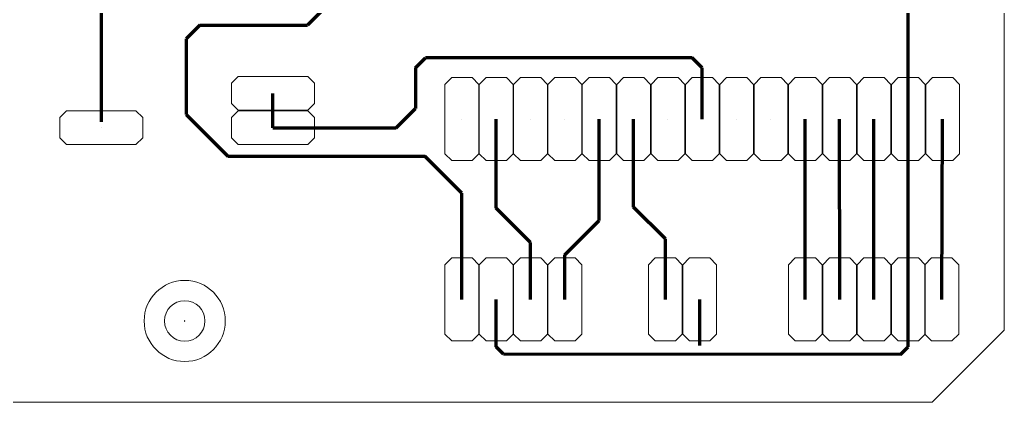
# Model space of a CAD drawing. Header units: millimetres. Extents: x 10 to 148, y -145 to 146.
# Drawn here: x 73 to 145.8, y 66.7 to 95 of the extents above; entities that cross this region are included whole.
import ezdxf

# ---------------------------------------------------------------- set-up
doc = ezdxf.new("R2010")
doc.units = ezdxf.units.MM
doc.header["$MEASUREMENT"] = 0
doc.layers.add('Layer 1', color=7, linetype='Continuous')

msp = doc.modelspace()

# ---------------------------------------------------------------- linework, layer by layer
at = {"layer": 'Layer 1', "lineweight": 18}
for major_axis in [(0, 3), (0, 1.5)]:
    msp.add_ellipse((85.2149, 72.7251), major_axis=major_axis, ratio=1, dxfattribs=at)
at = {"layer": 'Layer 1', "color": 6, "lineweight": 120}
for points in [[(79.0562, 109.8772), (79.0562, 109.8772), (79.0444, 87.4638), (79.0444, 87.4638)], [(138.7338, 70.8132), (138.7338, 70.8132), (138.7323, 107.2888), (138.7323, 107.2888)], [(96.9348, 97.271), (96.9348, 97.271), (94.3001, 94.6122), (94.3001, 94.6122)], [(86.3372, 94.6123), (86.3372, 94.6123), (85.3242, 93.5993), (85.3242, 93.5993)], [(86.3372, 94.6123), (86.3372, 94.6123), (94.3001, 94.6122), (94.3001, 94.6122)], [(85.3242, 93.5993), (85.3242, 93.5993), (85.3242, 87.9849), (85.3242, 87.9849)], [(102.2833, 91.456), (102.2833, 91.456), (103.0272, 92.2), (103.0272, 92.2)], [(122.7511, 92.1996), (122.7511, 92.1996), (103.0272, 92.2), (103.0272, 92.2)], [(123.495, 91.4555), (123.495, 91.4555), (122.7511, 92.1996), (122.7511, 92.1996)], [(102.2833, 91.456), (102.2833, 91.456), (102.2832, 88.4498), (102.2832, 88.4498)], [(123.4941, 87.6592), (123.4941, 87.6592), (123.4946, 91.4559), (123.4946, 91.4559)], [(91.7434, 87.0193), (91.7434, 87.0193), (91.7442, 89.5593), (91.7442, 89.5593)], [(100.8519, 87.0192), (100.8519, 87.0192), (102.2832, 88.4498), (102.2832, 88.4498)], [(85.3242, 87.9849), (85.3242, 87.9849), (88.3938, 84.9154), (88.3938, 84.9154)], [(108.2515, 81.079), (108.2515, 81.079), (108.2523, 87.6592), (108.2523, 87.6592)], [(115.8716, 80.1598), (115.8716, 80.1598), (115.8741, 87.6592), (115.8741, 87.6592)], [(118.4147, 81.1523), (118.4147, 81.1523), (118.4123, 87.6592), (118.4123, 87.6592)], [(131.1123, 74.3193), (131.1123, 74.3193), (131.1141, 87.6592), (131.1141, 87.6592)], [(133.6606, 74.321), (133.6606, 74.321), (133.6541, 87.6592), (133.6541, 87.6592)], [(136.1923, 74.3193), (136.1923, 74.3193), (136.1941, 87.6592), (136.1941, 87.6592)], [(141.2094, 74.3193), (141.2094, 74.3193), (141.2723, 87.6592), (141.2723, 87.6592)], [(91.7434, 87.0193), (91.7434, 87.0193), (100.8519, 87.0192), (100.8519, 87.0192)], [(88.3938, 84.9154), (88.3938, 84.9154), (102.9747, 84.9198), (102.9747, 84.9198)], [(105.7131, 82.1817), (105.7131, 82.1817), (102.9747, 84.9198), (102.9747, 84.9198)], [(105.7123, 74.3193), (105.7123, 74.3193), (105.7131, 82.1817), (105.7131, 82.1817)], [(110.7935, 78.5383), (110.7935, 78.5383), (108.2515, 81.079), (108.2515, 81.079)], [(120.7673, 78.8029), (120.7673, 78.8029), (118.4147, 81.1523), (118.4147, 81.1523)], [(113.3336, 77.6234), (113.3336, 77.6234), (115.8716, 80.1598), (115.8716, 80.1598)], [(120.766, 74.3193), (120.766, 74.3193), (120.7673, 78.8029), (120.7673, 78.8029)], [(110.7941, 74.3193), (110.7941, 74.3193), (110.7935, 78.5383), (110.7935, 78.5383)], [(113.3323, 74.3193), (113.3323, 74.3193), (113.3336, 77.6234), (113.3336, 77.6234)], [(108.2526, 70.8055), (108.2526, 70.8055), (108.2523, 74.3193), (108.2523, 74.3193)], [(123.3073, 70.9173), (123.3073, 70.9173), (123.306, 74.3193), (123.306, 74.3193)], [(108.7855, 70.2726), (108.7855, 70.2726), (108.2526, 70.8055), (108.2526, 70.8055)], [(138.1625, 70.2419), (138.1625, 70.2419), (138.7338, 70.8132), (138.7338, 70.8132)], [(138.1625, 70.2419), (138.1625, 70.2419), (108.7855, 70.2726), (108.7855, 70.2726)]]:
    msp.add_open_spline(points, degree=3, dxfattribs=at)
at = {"layer": 'Layer 1', "lineweight": 18}
for points in [[(145.8334, 97.8465), (145.8334, 97.8465), (145.8334, 72.0551), (145.8334, 72.0551)], [(140.4882, 66.7099), (140.4882, 66.7099), (145.8334, 72.0551), (145.8334, 72.0551)], [(35.6098, 66.7099), (35.6098, 66.7099), (140.4882, 66.7099), (140.4882, 66.7099)]]:
    msp.add_open_spline(points, degree=3, dxfattribs=at)
at = {"layer": 'Layer 1', "lineweight": 9}
for points in [[(94.3124, 88.3093), (94.3124, 88.3093), (89.176, 88.3093), (89.176, 88.3093), (89.176, 88.3093), (88.676, 88.8093), (88.676, 88.8093), (88.676, 88.8093), (88.676, 90.3093), (88.676, 90.3093), (88.676, 90.3093), (89.176, 90.8093), (89.176, 90.8093), (89.176, 90.8093), (94.3124, 90.8093), (94.3124, 90.8093), (94.3124, 90.8093), (94.8124, 90.3093), (94.8124, 90.3093), (94.8124, 90.3093), (94.8124, 88.8093), (94.8124, 88.8093), (94.8124, 88.8093), (94.3124, 88.3093), (94.3124, 88.3093)], [(104.4641, 85.091), (104.4641, 85.091), (104.4641, 90.2274), (104.4641, 90.2274), (104.4641, 90.2274), (104.9641, 90.7274), (104.9641, 90.7274), (104.9641, 90.7274), (106.4641, 90.7274), (106.4641, 90.7274), (106.4641, 90.7274), (106.9641, 90.2274), (106.9641, 90.2274), (106.9641, 90.2274), (106.9641, 85.091), (106.9641, 85.091), (106.9641, 85.091), (106.4641, 84.591), (106.4641, 84.591), (106.4641, 84.591), (104.9641, 84.591), (104.9641, 84.591), (104.9641, 84.591), (104.4641, 85.091), (104.4641, 85.091)], [(107.0041, 85.091), (107.0041, 85.091), (107.0041, 90.2274), (107.0041, 90.2274), (107.0041, 90.2274), (107.5041, 90.7274), (107.5041, 90.7274), (107.5041, 90.7274), (109.0041, 90.7274), (109.0041, 90.7274), (109.0041, 90.7274), (109.5041, 90.2274), (109.5041, 90.2274), (109.5041, 90.2274), (109.5041, 85.091), (109.5041, 85.091), (109.5041, 85.091), (109.0041, 84.591), (109.0041, 84.591), (109.0041, 84.591), (107.5041, 84.591), (107.5041, 84.591), (107.5041, 84.591), (107.0041, 85.091), (107.0041, 85.091)], [(109.5441, 85.091), (109.5441, 85.091), (109.5441, 90.2274), (109.5441, 90.2274), (109.5441, 90.2274), (110.0441, 90.7274), (110.0441, 90.7274), (110.0441, 90.7274), (111.5441, 90.7274), (111.5441, 90.7274), (111.5441, 90.7274), (112.0441, 90.2274), (112.0441, 90.2274), (112.0441, 90.2274), (112.0441, 85.091), (112.0441, 85.091), (112.0441, 85.091), (111.5441, 84.591), (111.5441, 84.591), (111.5441, 84.591), (110.0441, 84.591), (110.0441, 84.591), (110.0441, 84.591), (109.5441, 85.091), (109.5441, 85.091)], [(112.0841, 85.091), (112.0841, 85.091), (112.0841, 90.2274), (112.0841, 90.2274), (112.0841, 90.2274), (112.5841, 90.7274), (112.5841, 90.7274), (112.5841, 90.7274), (114.0841, 90.7274), (114.0841, 90.7274), (114.0841, 90.7274), (114.5841, 90.2274), (114.5841, 90.2274), (114.5841, 90.2274), (114.5841, 85.091), (114.5841, 85.091), (114.5841, 85.091), (114.0841, 84.591), (114.0841, 84.591), (114.0841, 84.591), (112.5841, 84.591), (112.5841, 84.591), (112.5841, 84.591), (112.0841, 85.091), (112.0841, 85.091)], [(114.6241, 85.091), (114.6241, 85.091), (114.6241, 90.2274), (114.6241, 90.2274), (114.6241, 90.2274), (115.1241, 90.7274), (115.1241, 90.7274), (115.1241, 90.7274), (116.6241, 90.7274), (116.6241, 90.7274), (116.6241, 90.7274), (117.1241, 90.2274), (117.1241, 90.2274), (117.1241, 90.2274), (117.1241, 85.091), (117.1241, 85.091), (117.1241, 85.091), (116.6241, 84.591), (116.6241, 84.591), (116.6241, 84.591), (115.1241, 84.591), (115.1241, 84.591), (115.1241, 84.591), (114.6241, 85.091), (114.6241, 85.091)], [(117.1641, 85.091), (117.1641, 85.091), (117.1641, 90.2274), (117.1641, 90.2274), (117.1641, 90.2274), (117.6641, 90.7274), (117.6641, 90.7274), (117.6641, 90.7274), (119.1641, 90.7274), (119.1641, 90.7274), (119.1641, 90.7274), (119.6641, 90.2274), (119.6641, 90.2274), (119.6641, 90.2274), (119.6641, 85.091), (119.6641, 85.091), (119.6641, 85.091), (119.1641, 84.591), (119.1641, 84.591), (119.1641, 84.591), (117.6641, 84.591), (117.6641, 84.591), (117.6641, 84.591), (117.1641, 85.091), (117.1641, 85.091)], [(119.7041, 85.091), (119.7041, 85.091), (119.7041, 90.2274), (119.7041, 90.2274), (119.7041, 90.2274), (120.2041, 90.7274), (120.2041, 90.7274), (120.2041, 90.7274), (121.7041, 90.7274), (121.7041, 90.7274), (121.7041, 90.7274), (122.2041, 90.2274), (122.2041, 90.2274), (122.2041, 90.2274), (122.2041, 85.091), (122.2041, 85.091), (122.2041, 85.091), (121.7041, 84.591), (121.7041, 84.591), (121.7041, 84.591), (120.2041, 84.591), (120.2041, 84.591), (120.2041, 84.591), (119.7041, 85.091), (119.7041, 85.091)], [(122.2441, 85.091), (122.2441, 85.091), (122.2441, 90.2274), (122.2441, 90.2274), (122.2441, 90.2274), (122.7441, 90.7274), (122.7441, 90.7274), (122.7441, 90.7274), (124.2441, 90.7274), (124.2441, 90.7274), (124.2441, 90.7274), (124.7441, 90.2274), (124.7441, 90.2274), (124.7441, 90.2274), (124.7441, 85.091), (124.7441, 85.091), (124.7441, 85.091), (124.2441, 84.591), (124.2441, 84.591), (124.2441, 84.591), (122.7441, 84.591), (122.7441, 84.591), (122.7441, 84.591), (122.2441, 85.091), (122.2441, 85.091)], [(124.7841, 85.091), (124.7841, 85.091), (124.7841, 90.2274), (124.7841, 90.2274), (124.7841, 90.2274), (125.2841, 90.7274), (125.2841, 90.7274), (125.2841, 90.7274), (126.7841, 90.7274), (126.7841, 90.7274), (126.7841, 90.7274), (127.2841, 90.2274), (127.2841, 90.2274), (127.2841, 90.2274), (127.2841, 85.091), (127.2841, 85.091), (127.2841, 85.091), (126.7841, 84.591), (126.7841, 84.591), (126.7841, 84.591), (125.2841, 84.591), (125.2841, 84.591), (125.2841, 84.591), (124.7841, 85.091), (124.7841, 85.091)], [(127.3241, 85.091), (127.3241, 85.091), (127.3241, 90.2274), (127.3241, 90.2274), (127.3241, 90.2274), (127.8241, 90.7274), (127.8241, 90.7274), (127.8241, 90.7274), (129.3241, 90.7274), (129.3241, 90.7274), (129.3241, 90.7274), (129.8241, 90.2274), (129.8241, 90.2274), (129.8241, 90.2274), (129.8241, 85.091), (129.8241, 85.091), (129.8241, 85.091), (129.3241, 84.591), (129.3241, 84.591), (129.3241, 84.591), (127.8241, 84.591), (127.8241, 84.591), (127.8241, 84.591), (127.3241, 85.091), (127.3241, 85.091)], [(129.8641, 85.091), (129.8641, 85.091), (129.8641, 90.2274), (129.8641, 90.2274), (129.8641, 90.2274), (130.3641, 90.7274), (130.3641, 90.7274), (130.3641, 90.7274), (131.8641, 90.7274), (131.8641, 90.7274), (131.8641, 90.7274), (132.3641, 90.2274), (132.3641, 90.2274), (132.3641, 90.2274), (132.3641, 85.091), (132.3641, 85.091), (132.3641, 85.091), (131.8641, 84.591), (131.8641, 84.591), (131.8641, 84.591), (130.3641, 84.591), (130.3641, 84.591), (130.3641, 84.591), (129.8641, 85.091), (129.8641, 85.091)], [(132.4041, 85.091), (132.4041, 85.091), (132.4041, 90.2274), (132.4041, 90.2274), (132.4041, 90.2274), (132.9041, 90.7274), (132.9041, 90.7274), (132.9041, 90.7274), (134.4041, 90.7274), (134.4041, 90.7274), (134.4041, 90.7274), (134.9041, 90.2274), (134.9041, 90.2274), (134.9041, 90.2274), (134.9041, 85.091), (134.9041, 85.091), (134.9041, 85.091), (134.4041, 84.591), (134.4041, 84.591), (134.4041, 84.591), (132.9041, 84.591), (132.9041, 84.591), (132.9041, 84.591), (132.4041, 85.091), (132.4041, 85.091)], [(134.9441, 85.091), (134.9441, 85.091), (134.9441, 90.2274), (134.9441, 90.2274), (134.9441, 90.2274), (135.4441, 90.7274), (135.4441, 90.7274), (135.4441, 90.7274), (136.9441, 90.7274), (136.9441, 90.7274), (136.9441, 90.7274), (137.4441, 90.2274), (137.4441, 90.2274), (137.4441, 90.2274), (137.4441, 85.091), (137.4441, 85.091), (137.4441, 85.091), (136.9441, 84.591), (136.9441, 84.591), (136.9441, 84.591), (135.4441, 84.591), (135.4441, 84.591), (135.4441, 84.591), (134.9441, 85.091), (134.9441, 85.091)], [(137.4841, 85.091), (137.4841, 85.091), (137.4841, 90.2274), (137.4841, 90.2274), (137.4841, 90.2274), (137.9841, 90.7274), (137.9841, 90.7274), (137.9841, 90.7274), (139.4841, 90.7274), (139.4841, 90.7274), (139.4841, 90.7274), (139.9841, 90.2274), (139.9841, 90.2274), (139.9841, 90.2274), (139.9841, 85.091), (139.9841, 85.091), (139.9841, 85.091), (139.4841, 84.591), (139.4841, 84.591), (139.4841, 84.591), (137.9841, 84.591), (137.9841, 84.591), (137.9841, 84.591), (137.4841, 85.091), (137.4841, 85.091)], [(140.0241, 85.091), (140.0241, 85.091), (140.0241, 90.2274), (140.0241, 90.2274), (140.0241, 90.2274), (140.5241, 90.7274), (140.5241, 90.7274), (140.5241, 90.7274), (142.0241, 90.7274), (142.0241, 90.7274), (142.0241, 90.7274), (142.5241, 90.2274), (142.5241, 90.2274), (142.5241, 90.2274), (142.5241, 85.091), (142.5241, 85.091), (142.5241, 85.091), (142.0241, 84.591), (142.0241, 84.591), (142.0241, 84.591), (140.5241, 84.591), (140.5241, 84.591), (140.5241, 84.591), (140.0241, 85.091), (140.0241, 85.091)], [(81.6125, 85.7711), (81.6125, 85.7711), (76.4761, 85.7711), (76.4761, 85.7711), (76.4761, 85.7711), (75.9761, 86.2711), (75.9761, 86.2711), (75.9761, 86.2711), (75.9761, 87.7711), (75.9761, 87.7711), (75.9761, 87.7711), (76.4761, 88.2711), (76.4761, 88.2711), (76.4761, 88.2711), (81.6125, 88.2711), (81.6125, 88.2711), (81.6125, 88.2711), (82.1125, 87.7711), (82.1125, 87.7711), (82.1125, 87.7711), (82.1125, 86.2711), (82.1125, 86.2711), (82.1125, 86.2711), (81.6125, 85.7711), (81.6125, 85.7711)], [(94.3124, 85.7693), (94.3124, 85.7693), (89.176, 85.7693), (89.176, 85.7693), (89.176, 85.7693), (88.676, 86.2693), (88.676, 86.2693), (88.676, 86.2693), (88.676, 87.7693), (88.676, 87.7693), (88.676, 87.7693), (89.176, 88.2693), (89.176, 88.2693), (89.176, 88.2693), (94.3124, 88.2693), (94.3124, 88.2693), (94.3124, 88.2693), (94.8124, 87.7693), (94.8124, 87.7693), (94.8124, 87.7693), (94.8124, 86.2693), (94.8124, 86.2693), (94.8124, 86.2693), (94.3124, 85.7693), (94.3124, 85.7693)], [(104.4641, 71.7511), (104.4641, 71.7511), (104.4641, 76.8875), (104.4641, 76.8875), (104.4641, 76.8875), (104.9641, 77.3875), (104.9641, 77.3875), (104.9641, 77.3875), (106.4641, 77.3875), (106.4641, 77.3875), (106.4641, 77.3875), (106.9641, 76.8875), (106.9641, 76.8875), (106.9641, 76.8875), (106.9641, 71.7511), (106.9641, 71.7511), (106.9641, 71.7511), (106.4641, 71.2511), (106.4641, 71.2511), (106.4641, 71.2511), (104.9641, 71.2511), (104.9641, 71.2511), (104.9641, 71.2511), (104.4641, 71.7511), (104.4641, 71.7511)], [(107.0041, 71.7511), (107.0041, 71.7511), (107.0041, 76.8875), (107.0041, 76.8875), (107.0041, 76.8875), (107.5041, 77.3875), (107.5041, 77.3875), (107.5041, 77.3875), (109.0041, 77.3875), (109.0041, 77.3875), (109.0041, 77.3875), (109.5041, 76.8875), (109.5041, 76.8875), (109.5041, 76.8875), (109.5041, 71.7511), (109.5041, 71.7511), (109.5041, 71.7511), (109.0041, 71.2511), (109.0041, 71.2511), (109.0041, 71.2511), (107.5041, 71.2511), (107.5041, 71.2511), (107.5041, 71.2511), (107.0041, 71.7511), (107.0041, 71.7511)], [(109.5441, 71.7511), (109.5441, 71.7511), (109.5441, 76.8875), (109.5441, 76.8875), (109.5441, 76.8875), (110.0441, 77.3875), (110.0441, 77.3875), (110.0441, 77.3875), (111.5441, 77.3875), (111.5441, 77.3875), (111.5441, 77.3875), (112.0441, 76.8875), (112.0441, 76.8875), (112.0441, 76.8875), (112.0441, 71.7511), (112.0441, 71.7511), (112.0441, 71.7511), (111.5441, 71.2511), (111.5441, 71.2511), (111.5441, 71.2511), (110.0441, 71.2511), (110.0441, 71.2511), (110.0441, 71.2511), (109.5441, 71.7511), (109.5441, 71.7511)], [(112.0841, 71.7511), (112.0841, 71.7511), (112.0841, 76.8875), (112.0841, 76.8875), (112.0841, 76.8875), (112.5841, 77.3875), (112.5841, 77.3875), (112.5841, 77.3875), (114.0841, 77.3875), (114.0841, 77.3875), (114.0841, 77.3875), (114.5841, 76.8875), (114.5841, 76.8875), (114.5841, 76.8875), (114.5841, 71.7511), (114.5841, 71.7511), (114.5841, 71.7511), (114.0841, 71.2511), (114.0841, 71.2511), (114.0841, 71.2511), (112.5841, 71.2511), (112.5841, 71.2511), (112.5841, 71.2511), (112.0841, 71.7511), (112.0841, 71.7511)], [(119.5178, 71.7511), (119.5178, 71.7511), (119.5178, 76.8875), (119.5178, 76.8875), (119.5178, 76.8875), (120.0178, 77.3875), (120.0178, 77.3875), (120.0178, 77.3875), (121.5178, 77.3875), (121.5178, 77.3875), (121.5178, 77.3875), (122.0178, 76.8875), (122.0178, 76.8875), (122.0178, 76.8875), (122.0178, 71.7511), (122.0178, 71.7511), (122.0178, 71.7511), (121.5178, 71.2511), (121.5178, 71.2511), (121.5178, 71.2511), (120.0178, 71.2511), (120.0178, 71.2511), (120.0178, 71.2511), (119.5178, 71.7511), (119.5178, 71.7511)], [(122.0578, 71.7511), (122.0578, 71.7511), (122.0578, 76.8875), (122.0578, 76.8875), (122.0578, 76.8875), (122.5578, 77.3875), (122.5578, 77.3875), (122.5578, 77.3875), (124.0578, 77.3875), (124.0578, 77.3875), (124.0578, 77.3875), (124.5578, 76.8875), (124.5578, 76.8875), (124.5578, 76.8875), (124.5578, 71.7511), (124.5578, 71.7511), (124.5578, 71.7511), (124.0578, 71.2511), (124.0578, 71.2511), (124.0578, 71.2511), (122.5578, 71.2511), (122.5578, 71.2511), (122.5578, 71.2511), (122.0578, 71.7511), (122.0578, 71.7511)], [(129.8641, 71.7511), (129.8641, 71.7511), (129.8641, 76.8875), (129.8641, 76.8875), (129.8641, 76.8875), (130.3641, 77.3875), (130.3641, 77.3875), (130.3641, 77.3875), (131.8641, 77.3875), (131.8641, 77.3875), (131.8641, 77.3875), (132.3641, 76.8875), (132.3641, 76.8875), (132.3641, 76.8875), (132.3641, 71.7511), (132.3641, 71.7511), (132.3641, 71.7511), (131.8641, 71.2511), (131.8641, 71.2511), (131.8641, 71.2511), (130.3641, 71.2511), (130.3641, 71.2511), (130.3641, 71.2511), (129.8641, 71.7511), (129.8641, 71.7511)], [(132.4041, 71.7511), (132.4041, 71.7511), (132.4041, 76.8875), (132.4041, 76.8875), (132.4041, 76.8875), (132.9041, 77.3875), (132.9041, 77.3875), (132.9041, 77.3875), (134.4041, 77.3875), (134.4041, 77.3875), (134.4041, 77.3875), (134.9041, 76.8875), (134.9041, 76.8875), (134.9041, 76.8875), (134.9041, 71.7511), (134.9041, 71.7511), (134.9041, 71.7511), (134.4041, 71.2511), (134.4041, 71.2511), (134.4041, 71.2511), (132.9041, 71.2511), (132.9041, 71.2511), (132.9041, 71.2511), (132.4041, 71.7511), (132.4041, 71.7511)], [(134.9441, 71.7511), (134.9441, 71.7511), (134.9441, 76.8875), (134.9441, 76.8875), (134.9441, 76.8875), (135.4441, 77.3875), (135.4441, 77.3875), (135.4441, 77.3875), (136.9441, 77.3875), (136.9441, 77.3875), (136.9441, 77.3875), (137.4441, 76.8875), (137.4441, 76.8875), (137.4441, 76.8875), (137.4441, 71.7511), (137.4441, 71.7511), (137.4441, 71.7511), (136.9441, 71.2511), (136.9441, 71.2511), (136.9441, 71.2511), (135.4441, 71.2511), (135.4441, 71.2511), (135.4441, 71.2511), (134.9441, 71.7511), (134.9441, 71.7511)], [(137.4841, 71.7511), (137.4841, 71.7511), (137.4841, 76.8875), (137.4841, 76.8875), (137.4841, 76.8875), (137.9841, 77.3875), (137.9841, 77.3875), (137.9841, 77.3875), (139.4841, 77.3875), (139.4841, 77.3875), (139.4841, 77.3875), (139.9841, 76.8875), (139.9841, 76.8875), (139.9841, 76.8875), (139.9841, 71.7511), (139.9841, 71.7511), (139.9841, 71.7511), (139.4841, 71.2511), (139.4841, 71.2511), (139.4841, 71.2511), (137.9841, 71.2511), (137.9841, 71.2511), (137.9841, 71.2511), (137.4841, 71.7511), (137.4841, 71.7511)], [(139.9594, 71.7511), (139.9594, 71.7511), (139.9594, 76.8875), (139.9594, 76.8875), (139.9594, 76.8875), (140.4594, 77.3875), (140.4594, 77.3875), (140.4594, 77.3875), (141.9594, 77.3875), (141.9594, 77.3875), (141.9594, 77.3875), (142.4594, 76.8875), (142.4594, 76.8875), (142.4594, 76.8875), (142.4594, 71.7511), (142.4594, 71.7511), (142.4594, 71.7511), (141.9594, 71.2511), (141.9594, 71.2511), (141.9594, 71.2511), (140.4594, 71.2511), (140.4594, 71.2511), (140.4594, 71.2511), (139.9594, 71.7511), (139.9594, 71.7511)]]:
    msp.add_open_spline(points, degree=3, knots=[0, 0, 0, 0, 0.125, 0.125, 0.125, 0.25, 0.25, 0.25, 0.375, 0.375, 0.375, 0.5, 0.5, 0.5, 0.625, 0.625, 0.625, 0.75, 0.75, 0.75, 0.875, 0.875, 0.875, 1, 1, 1, 1], dxfattribs=at)
at = {"layer": 'Layer 1', "color": 5}
for points in [[(91.7459, 89.5593), (91.7459, 89.5593), (91.7459, 89.5558), (91.7459, 89.5558), (91.7459, 89.5558), (91.7424, 89.5558), (91.7424, 89.5558), (91.7424, 89.5558), (91.7424, 89.5593), (91.7424, 89.5593), (91.7424, 89.5593), (91.7459, 89.5593), (91.7459, 89.5593)], [(105.7141, 87.6575), (105.7141, 87.6575), (105.7106, 87.6575), (105.7106, 87.6575), (105.7106, 87.6575), (105.7106, 87.661), (105.7106, 87.661), (105.7106, 87.661), (105.7141, 87.661), (105.7141, 87.661), (105.7141, 87.661), (105.7141, 87.6575), (105.7141, 87.6575)], [(108.2541, 87.6575), (108.2541, 87.6575), (108.2506, 87.6575), (108.2506, 87.6575), (108.2506, 87.6575), (108.2506, 87.661), (108.2506, 87.661), (108.2506, 87.661), (108.2541, 87.661), (108.2541, 87.661), (108.2541, 87.661), (108.2541, 87.6575), (108.2541, 87.6575)], [(110.7941, 87.6575), (110.7941, 87.6575), (110.7906, 87.6575), (110.7906, 87.6575), (110.7906, 87.6575), (110.7906, 87.661), (110.7906, 87.661), (110.7906, 87.661), (110.7941, 87.661), (110.7941, 87.661), (110.7941, 87.661), (110.7941, 87.6575), (110.7941, 87.6575)], [(113.3341, 87.6575), (113.3341, 87.6575), (113.3306, 87.6575), (113.3306, 87.6575), (113.3306, 87.6575), (113.3306, 87.661), (113.3306, 87.661), (113.3306, 87.661), (113.3341, 87.661), (113.3341, 87.661), (113.3341, 87.661), (113.3341, 87.6575), (113.3341, 87.6575)], [(115.8741, 87.6575), (115.8741, 87.6575), (115.8706, 87.6575), (115.8706, 87.6575), (115.8706, 87.6575), (115.8706, 87.661), (115.8706, 87.661), (115.8706, 87.661), (115.8741, 87.661), (115.8741, 87.661), (115.8741, 87.661), (115.8741, 87.6575), (115.8741, 87.6575)], [(118.4141, 87.6575), (118.4141, 87.6575), (118.4106, 87.6575), (118.4106, 87.6575), (118.4106, 87.6575), (118.4106, 87.661), (118.4106, 87.661), (118.4106, 87.661), (118.4141, 87.661), (118.4141, 87.661), (118.4141, 87.661), (118.4141, 87.6575), (118.4141, 87.6575)], [(120.9541, 87.6575), (120.9541, 87.6575), (120.9506, 87.6575), (120.9506, 87.6575), (120.9506, 87.6575), (120.9506, 87.661), (120.9506, 87.661), (120.9506, 87.661), (120.9541, 87.661), (120.9541, 87.661), (120.9541, 87.661), (120.9541, 87.6575), (120.9541, 87.6575)], [(123.4941, 87.6575), (123.4941, 87.6575), (123.4906, 87.6575), (123.4906, 87.6575), (123.4906, 87.6575), (123.4906, 87.661), (123.4906, 87.661), (123.4906, 87.661), (123.4941, 87.661), (123.4941, 87.661), (123.4941, 87.661), (123.4941, 87.6575), (123.4941, 87.6575)], [(126.0341, 87.6575), (126.0341, 87.6575), (126.0306, 87.6575), (126.0306, 87.6575), (126.0306, 87.6575), (126.0306, 87.661), (126.0306, 87.661), (126.0306, 87.661), (126.0341, 87.661), (126.0341, 87.661), (126.0341, 87.661), (126.0341, 87.6575), (126.0341, 87.6575)], [(128.5741, 87.6575), (128.5741, 87.6575), (128.5706, 87.6575), (128.5706, 87.6575), (128.5706, 87.6575), (128.5706, 87.661), (128.5706, 87.661), (128.5706, 87.661), (128.5741, 87.661), (128.5741, 87.661), (128.5741, 87.661), (128.5741, 87.6575), (128.5741, 87.6575)], [(131.1141, 87.6575), (131.1141, 87.6575), (131.1106, 87.6575), (131.1106, 87.6575), (131.1106, 87.6575), (131.1106, 87.661), (131.1106, 87.661), (131.1106, 87.661), (131.1141, 87.661), (131.1141, 87.661), (131.1141, 87.661), (131.1141, 87.6575), (131.1141, 87.6575)], [(133.6541, 87.6575), (133.6541, 87.6575), (133.6506, 87.6575), (133.6506, 87.6575), (133.6506, 87.6575), (133.6506, 87.661), (133.6506, 87.661), (133.6506, 87.661), (133.6541, 87.661), (133.6541, 87.661), (133.6541, 87.661), (133.6541, 87.6575), (133.6541, 87.6575)], [(136.1941, 87.6575), (136.1941, 87.6575), (136.1906, 87.6575), (136.1906, 87.6575), (136.1906, 87.6575), (136.1906, 87.661), (136.1906, 87.661), (136.1906, 87.661), (136.1941, 87.661), (136.1941, 87.661), (136.1941, 87.661), (136.1941, 87.6575), (136.1941, 87.6575)], [(138.7341, 87.6575), (138.7341, 87.6575), (138.7306, 87.6575), (138.7306, 87.6575), (138.7306, 87.6575), (138.7306, 87.661), (138.7306, 87.661), (138.7306, 87.661), (138.7341, 87.661), (138.7341, 87.661), (138.7341, 87.661), (138.7341, 87.6575), (138.7341, 87.6575)], [(141.2741, 87.6575), (141.2741, 87.6575), (141.2706, 87.6575), (141.2706, 87.6575), (141.2706, 87.6575), (141.2706, 87.661), (141.2706, 87.661), (141.2706, 87.661), (141.2741, 87.661), (141.2741, 87.661), (141.2741, 87.661), (141.2741, 87.6575), (141.2741, 87.6575)], [(79.046, 87.0211), (79.046, 87.0211), (79.046, 87.0176), (79.046, 87.0176), (79.046, 87.0176), (79.0425, 87.0176), (79.0425, 87.0176), (79.0425, 87.0176), (79.0425, 87.0211), (79.0425, 87.0211), (79.0425, 87.0211), (79.046, 87.0211), (79.046, 87.0211)], [(91.7459, 87.0193), (91.7459, 87.0193), (91.7459, 87.0158), (91.7459, 87.0158), (91.7459, 87.0158), (91.7424, 87.0158), (91.7424, 87.0158), (91.7424, 87.0158), (91.7424, 87.0193), (91.7424, 87.0193), (91.7424, 87.0193), (91.7459, 87.0193), (91.7459, 87.0193)], [(105.7141, 74.3176), (105.7141, 74.3176), (105.7106, 74.3176), (105.7106, 74.3176), (105.7106, 74.3176), (105.7106, 74.3211), (105.7106, 74.3211), (105.7106, 74.3211), (105.7141, 74.3211), (105.7141, 74.3211), (105.7141, 74.3211), (105.7141, 74.3176), (105.7141, 74.3176)], [(108.2541, 74.3176), (108.2541, 74.3176), (108.2506, 74.3176), (108.2506, 74.3176), (108.2506, 74.3176), (108.2506, 74.3211), (108.2506, 74.3211), (108.2506, 74.3211), (108.2541, 74.3211), (108.2541, 74.3211), (108.2541, 74.3211), (108.2541, 74.3176), (108.2541, 74.3176)], [(110.7941, 74.3176), (110.7941, 74.3176), (110.7906, 74.3176), (110.7906, 74.3176), (110.7906, 74.3176), (110.7906, 74.3211), (110.7906, 74.3211), (110.7906, 74.3211), (110.7941, 74.3211), (110.7941, 74.3211), (110.7941, 74.3211), (110.7941, 74.3176), (110.7941, 74.3176)], [(113.3341, 74.3176), (113.3341, 74.3176), (113.3306, 74.3176), (113.3306, 74.3176), (113.3306, 74.3176), (113.3306, 74.3211), (113.3306, 74.3211), (113.3306, 74.3211), (113.3341, 74.3211), (113.3341, 74.3211), (113.3341, 74.3211), (113.3341, 74.3176), (113.3341, 74.3176)], [(120.7678, 74.3176), (120.7678, 74.3176), (120.7643, 74.3176), (120.7643, 74.3176), (120.7643, 74.3176), (120.7643, 74.3211), (120.7643, 74.3211), (120.7643, 74.3211), (120.7678, 74.3211), (120.7678, 74.3211), (120.7678, 74.3211), (120.7678, 74.3176), (120.7678, 74.3176)], [(123.3078, 74.3176), (123.3078, 74.3176), (123.3043, 74.3176), (123.3043, 74.3176), (123.3043, 74.3176), (123.3043, 74.3211), (123.3043, 74.3211), (123.3043, 74.3211), (123.3078, 74.3211), (123.3078, 74.3211), (123.3078, 74.3211), (123.3078, 74.3176), (123.3078, 74.3176)], [(131.1141, 74.3176), (131.1141, 74.3176), (131.1106, 74.3176), (131.1106, 74.3176), (131.1106, 74.3176), (131.1106, 74.3211), (131.1106, 74.3211), (131.1106, 74.3211), (131.1141, 74.3211), (131.1141, 74.3211), (131.1141, 74.3211), (131.1141, 74.3176), (131.1141, 74.3176)], [(133.6541, 74.3176), (133.6541, 74.3176), (133.6506, 74.3176), (133.6506, 74.3176), (133.6506, 74.3176), (133.6506, 74.3211), (133.6506, 74.3211), (133.6506, 74.3211), (133.6541, 74.3211), (133.6541, 74.3211), (133.6541, 74.3211), (133.6541, 74.3176), (133.6541, 74.3176)], [(136.1941, 74.3176), (136.1941, 74.3176), (136.1906, 74.3176), (136.1906, 74.3176), (136.1906, 74.3176), (136.1906, 74.3211), (136.1906, 74.3211), (136.1906, 74.3211), (136.1941, 74.3211), (136.1941, 74.3211), (136.1941, 74.3211), (136.1941, 74.3176), (136.1941, 74.3176)], [(138.7341, 74.3176), (138.7341, 74.3176), (138.7306, 74.3176), (138.7306, 74.3176), (138.7306, 74.3176), (138.7306, 74.3211), (138.7306, 74.3211), (138.7306, 74.3211), (138.7341, 74.3211), (138.7341, 74.3211), (138.7341, 74.3211), (138.7341, 74.3176), (138.7341, 74.3176)], [(141.2094, 74.3176), (141.2094, 74.3176), (141.2059, 74.3176), (141.2059, 74.3176), (141.2059, 74.3176), (141.2059, 74.3211), (141.2059, 74.3211), (141.2059, 74.3211), (141.2094, 74.3211), (141.2094, 74.3211), (141.2094, 74.3211), (141.2094, 74.3176), (141.2094, 74.3176)]]:
    msp.add_open_spline(points, degree=3, knots=[0, 0, 0, 0, 0.25, 0.25, 0.25, 0.5, 0.5, 0.5, 0.75, 0.75, 0.75, 1, 1, 1, 1], dxfattribs=at)
at = {"layer": 'Layer 1', "color": 5, "lineweight": 9}
for points in [[(91.7459, 89.5593), (91.7459, 89.5593), (91.7459, 89.5558), (91.7459, 89.5558), (91.7459, 89.5558), (91.7424, 89.5558), (91.7424, 89.5558), (91.7424, 89.5558), (91.7424, 89.5593), (91.7424, 89.5593), (91.7424, 89.5593), (91.7459, 89.5593), (91.7459, 89.5593)], [(105.7141, 87.6575), (105.7141, 87.6575), (105.7106, 87.6575), (105.7106, 87.6575), (105.7106, 87.6575), (105.7106, 87.661), (105.7106, 87.661), (105.7106, 87.661), (105.7141, 87.661), (105.7141, 87.661), (105.7141, 87.661), (105.7141, 87.6575), (105.7141, 87.6575)], [(108.2541, 87.6575), (108.2541, 87.6575), (108.2506, 87.6575), (108.2506, 87.6575), (108.2506, 87.6575), (108.2506, 87.661), (108.2506, 87.661), (108.2506, 87.661), (108.2541, 87.661), (108.2541, 87.661), (108.2541, 87.661), (108.2541, 87.6575), (108.2541, 87.6575)], [(110.7941, 87.6575), (110.7941, 87.6575), (110.7906, 87.6575), (110.7906, 87.6575), (110.7906, 87.6575), (110.7906, 87.661), (110.7906, 87.661), (110.7906, 87.661), (110.7941, 87.661), (110.7941, 87.661), (110.7941, 87.661), (110.7941, 87.6575), (110.7941, 87.6575)], [(113.3341, 87.6575), (113.3341, 87.6575), (113.3306, 87.6575), (113.3306, 87.6575), (113.3306, 87.6575), (113.3306, 87.661), (113.3306, 87.661), (113.3306, 87.661), (113.3341, 87.661), (113.3341, 87.661), (113.3341, 87.661), (113.3341, 87.6575), (113.3341, 87.6575)], [(115.8741, 87.6575), (115.8741, 87.6575), (115.8706, 87.6575), (115.8706, 87.6575), (115.8706, 87.6575), (115.8706, 87.661), (115.8706, 87.661), (115.8706, 87.661), (115.8741, 87.661), (115.8741, 87.661), (115.8741, 87.661), (115.8741, 87.6575), (115.8741, 87.6575)], [(118.4141, 87.6575), (118.4141, 87.6575), (118.4106, 87.6575), (118.4106, 87.6575), (118.4106, 87.6575), (118.4106, 87.661), (118.4106, 87.661), (118.4106, 87.661), (118.4141, 87.661), (118.4141, 87.661), (118.4141, 87.661), (118.4141, 87.6575), (118.4141, 87.6575)], [(120.9541, 87.6575), (120.9541, 87.6575), (120.9506, 87.6575), (120.9506, 87.6575), (120.9506, 87.6575), (120.9506, 87.661), (120.9506, 87.661), (120.9506, 87.661), (120.9541, 87.661), (120.9541, 87.661), (120.9541, 87.661), (120.9541, 87.6575), (120.9541, 87.6575)], [(123.4941, 87.6575), (123.4941, 87.6575), (123.4906, 87.6575), (123.4906, 87.6575), (123.4906, 87.6575), (123.4906, 87.661), (123.4906, 87.661), (123.4906, 87.661), (123.4941, 87.661), (123.4941, 87.661), (123.4941, 87.661), (123.4941, 87.6575), (123.4941, 87.6575)], [(126.0341, 87.6575), (126.0341, 87.6575), (126.0306, 87.6575), (126.0306, 87.6575), (126.0306, 87.6575), (126.0306, 87.661), (126.0306, 87.661), (126.0306, 87.661), (126.0341, 87.661), (126.0341, 87.661), (126.0341, 87.661), (126.0341, 87.6575), (126.0341, 87.6575)], [(128.5741, 87.6575), (128.5741, 87.6575), (128.5706, 87.6575), (128.5706, 87.6575), (128.5706, 87.6575), (128.5706, 87.661), (128.5706, 87.661), (128.5706, 87.661), (128.5741, 87.661), (128.5741, 87.661), (128.5741, 87.661), (128.5741, 87.6575), (128.5741, 87.6575)], [(131.1141, 87.6575), (131.1141, 87.6575), (131.1106, 87.6575), (131.1106, 87.6575), (131.1106, 87.6575), (131.1106, 87.661), (131.1106, 87.661), (131.1106, 87.661), (131.1141, 87.661), (131.1141, 87.661), (131.1141, 87.661), (131.1141, 87.6575), (131.1141, 87.6575)], [(133.6541, 87.6575), (133.6541, 87.6575), (133.6506, 87.6575), (133.6506, 87.6575), (133.6506, 87.6575), (133.6506, 87.661), (133.6506, 87.661), (133.6506, 87.661), (133.6541, 87.661), (133.6541, 87.661), (133.6541, 87.661), (133.6541, 87.6575), (133.6541, 87.6575)], [(136.1941, 87.6575), (136.1941, 87.6575), (136.1906, 87.6575), (136.1906, 87.6575), (136.1906, 87.6575), (136.1906, 87.661), (136.1906, 87.661), (136.1906, 87.661), (136.1941, 87.661), (136.1941, 87.661), (136.1941, 87.661), (136.1941, 87.6575), (136.1941, 87.6575)], [(138.7341, 87.6575), (138.7341, 87.6575), (138.7306, 87.6575), (138.7306, 87.6575), (138.7306, 87.6575), (138.7306, 87.661), (138.7306, 87.661), (138.7306, 87.661), (138.7341, 87.661), (138.7341, 87.661), (138.7341, 87.661), (138.7341, 87.6575), (138.7341, 87.6575)], [(141.2741, 87.6575), (141.2741, 87.6575), (141.2706, 87.6575), (141.2706, 87.6575), (141.2706, 87.6575), (141.2706, 87.661), (141.2706, 87.661), (141.2706, 87.661), (141.2741, 87.661), (141.2741, 87.661), (141.2741, 87.661), (141.2741, 87.6575), (141.2741, 87.6575)], [(79.046, 87.0211), (79.046, 87.0211), (79.046, 87.0176), (79.046, 87.0176), (79.046, 87.0176), (79.0425, 87.0176), (79.0425, 87.0176), (79.0425, 87.0176), (79.0425, 87.0211), (79.0425, 87.0211), (79.0425, 87.0211), (79.046, 87.0211), (79.046, 87.0211)], [(91.7459, 87.0193), (91.7459, 87.0193), (91.7459, 87.0158), (91.7459, 87.0158), (91.7459, 87.0158), (91.7424, 87.0158), (91.7424, 87.0158), (91.7424, 87.0158), (91.7424, 87.0193), (91.7424, 87.0193), (91.7424, 87.0193), (91.7459, 87.0193), (91.7459, 87.0193)], [(105.7141, 74.3176), (105.7141, 74.3176), (105.7106, 74.3176), (105.7106, 74.3176), (105.7106, 74.3176), (105.7106, 74.3211), (105.7106, 74.3211), (105.7106, 74.3211), (105.7141, 74.3211), (105.7141, 74.3211), (105.7141, 74.3211), (105.7141, 74.3176), (105.7141, 74.3176)], [(108.2541, 74.3176), (108.2541, 74.3176), (108.2506, 74.3176), (108.2506, 74.3176), (108.2506, 74.3176), (108.2506, 74.3211), (108.2506, 74.3211), (108.2506, 74.3211), (108.2541, 74.3211), (108.2541, 74.3211), (108.2541, 74.3211), (108.2541, 74.3176), (108.2541, 74.3176)], [(110.7941, 74.3176), (110.7941, 74.3176), (110.7906, 74.3176), (110.7906, 74.3176), (110.7906, 74.3176), (110.7906, 74.3211), (110.7906, 74.3211), (110.7906, 74.3211), (110.7941, 74.3211), (110.7941, 74.3211), (110.7941, 74.3211), (110.7941, 74.3176), (110.7941, 74.3176)], [(113.3341, 74.3176), (113.3341, 74.3176), (113.3306, 74.3176), (113.3306, 74.3176), (113.3306, 74.3176), (113.3306, 74.3211), (113.3306, 74.3211), (113.3306, 74.3211), (113.3341, 74.3211), (113.3341, 74.3211), (113.3341, 74.3211), (113.3341, 74.3176), (113.3341, 74.3176)], [(120.7678, 74.3176), (120.7678, 74.3176), (120.7643, 74.3176), (120.7643, 74.3176), (120.7643, 74.3176), (120.7643, 74.3211), (120.7643, 74.3211), (120.7643, 74.3211), (120.7678, 74.3211), (120.7678, 74.3211), (120.7678, 74.3211), (120.7678, 74.3176), (120.7678, 74.3176)], [(123.3078, 74.3176), (123.3078, 74.3176), (123.3043, 74.3176), (123.3043, 74.3176), (123.3043, 74.3176), (123.3043, 74.3211), (123.3043, 74.3211), (123.3043, 74.3211), (123.3078, 74.3211), (123.3078, 74.3211), (123.3078, 74.3211), (123.3078, 74.3176), (123.3078, 74.3176)], [(131.1141, 74.3176), (131.1141, 74.3176), (131.1106, 74.3176), (131.1106, 74.3176), (131.1106, 74.3176), (131.1106, 74.3211), (131.1106, 74.3211), (131.1106, 74.3211), (131.1141, 74.3211), (131.1141, 74.3211), (131.1141, 74.3211), (131.1141, 74.3176), (131.1141, 74.3176)], [(133.6541, 74.3176), (133.6541, 74.3176), (133.6506, 74.3176), (133.6506, 74.3176), (133.6506, 74.3176), (133.6506, 74.3211), (133.6506, 74.3211), (133.6506, 74.3211), (133.6541, 74.3211), (133.6541, 74.3211), (133.6541, 74.3211), (133.6541, 74.3176), (133.6541, 74.3176)], [(136.1941, 74.3176), (136.1941, 74.3176), (136.1906, 74.3176), (136.1906, 74.3176), (136.1906, 74.3176), (136.1906, 74.3211), (136.1906, 74.3211), (136.1906, 74.3211), (136.1941, 74.3211), (136.1941, 74.3211), (136.1941, 74.3211), (136.1941, 74.3176), (136.1941, 74.3176)], [(138.7341, 74.3176), (138.7341, 74.3176), (138.7306, 74.3176), (138.7306, 74.3176), (138.7306, 74.3176), (138.7306, 74.3211), (138.7306, 74.3211), (138.7306, 74.3211), (138.7341, 74.3211), (138.7341, 74.3211), (138.7341, 74.3211), (138.7341, 74.3176), (138.7341, 74.3176)], [(141.2094, 74.3176), (141.2094, 74.3176), (141.2059, 74.3176), (141.2059, 74.3176), (141.2059, 74.3176), (141.2059, 74.3211), (141.2059, 74.3211), (141.2059, 74.3211), (141.2094, 74.3211), (141.2094, 74.3211), (141.2094, 74.3211), (141.2094, 74.3176), (141.2094, 74.3176)]]:
    msp.add_open_spline(points, degree=3, knots=[0, 0, 0, 0, 0.25, 0.25, 0.25, 0.5, 0.5, 0.5, 0.75, 0.75, 0.75, 1, 1, 1, 1], dxfattribs=at)
at = {"layer": 'Layer 1'}
msp.add_open_spline([(85.1973, 72.7075), (85.1973, 72.7075), (85.1973, 72.7428), (85.1973, 72.7428), (85.1973, 72.7428), (85.2326, 72.7428), (85.2326, 72.7428), (85.2326, 72.7428), (85.2326, 72.7075), (85.2326, 72.7075), (85.2326, 72.7075), (85.1973, 72.7075), (85.1973, 72.7075)], degree=3, knots=[0, 0, 0, 0, 0.25, 0.25, 0.25, 0.5, 0.5, 0.5, 0.75, 0.75, 0.75, 1, 1, 1, 1], dxfattribs=at)
at = {"layer": 'Layer 1', "color": 1, "lineweight": 9}
msp.add_open_spline([(85.1973, 72.7075), (85.1973, 72.7075), (85.1973, 72.7428), (85.1973, 72.7428), (85.1973, 72.7428), (85.2326, 72.7428), (85.2326, 72.7428), (85.2326, 72.7428), (85.2326, 72.7075), (85.2326, 72.7075), (85.2326, 72.7075), (85.1973, 72.7075), (85.1973, 72.7075)], degree=3, knots=[0, 0, 0, 0, 0.25, 0.25, 0.25, 0.5, 0.5, 0.5, 0.75, 0.75, 0.75, 1, 1, 1, 1], dxfattribs=at)

doc.saveas('drawing.dxf')
